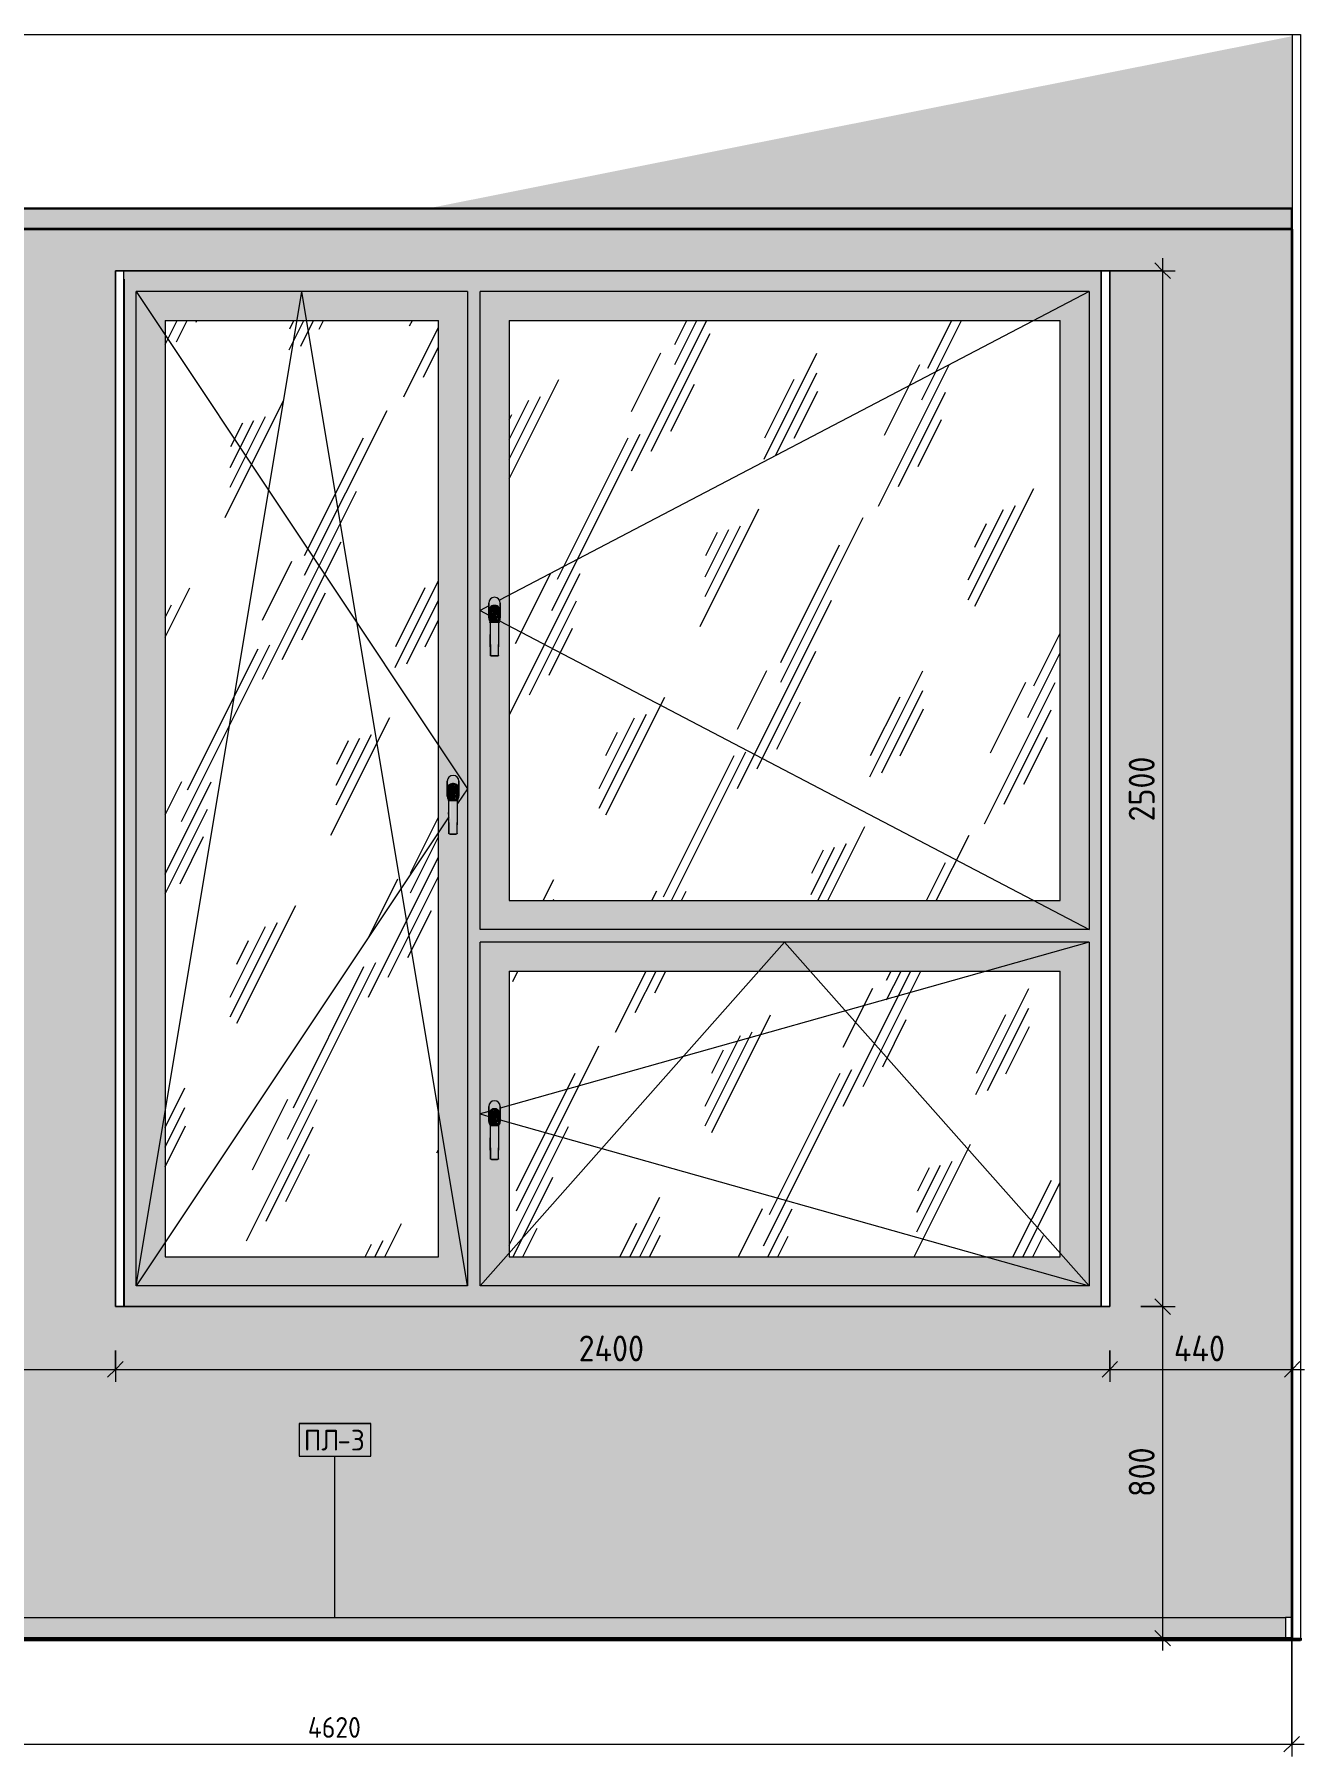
# Model space of a CAD drawing. Header units: millimetres. Extents: x 17333 to 113510, y -1987 to 15924.
# Drawn here: x 77414 to 80479, y 8114 to 12270 of the extents above; entities that cross this region are included whole.
import ezdxf

# ---------------------------------------------------------------- set-up
doc = ezdxf.new("R2010")
doc.units = ezdxf.units.MM
for name, color, linetype, lineweight in [('A-ANNO-DIMS', 7, 'Continuous', 9), ('A-ANNO-DIMS-25', 7, 'Continuous', 9), ('A-FLOR', 7, 'Continuous', 9), ('A-GENM', 7, 'Continuous', 9), ('A-GENM-IDEN', 7, 'Continuous', 9), ('A-GLAZ', 7, 'Continuous', 9), ('A-WALL', 7, 'Continuous', 9), ('A-WALL-PATT', 7, 'Continuous', 9), ('I-WALL', 7, 'Continuous', 9)]:
    doc.layers.add(name, color=color, linetype=linetype, lineweight=lineweight)
for name, color, linetype, lineweight, true_color in [('A-CLNG-1', 7, 'Continuous', 9, 0x787878), ('A-CLNG-FNSH-1', 7, 'Continuous', 30, 0x3c3c3c), ('A-FLOR-1', 7, 'Continuous', 9, 0x787878), ('A-FLOR-FNSH-1', 7, 'Continuous', 30, 0x3c3c3c), ('A-WALL-5', 7, 'Continuous', 40, 0x3c3c3c), ('A-WALL-FNSH-3', 7, 'Continuous', 30, 0x3c3c3c), ('I-WALL-1', 7, 'Continuous', 9, 0x787878)]:
    doc.layers.add(name, color=color, linetype=linetype, lineweight=lineweight, true_color=true_color)
doc.styles.add('GOST Common_2', font='GOST_Common.ttf', dxfattribs={"height": 50})
doc.styles.add('ISOCPEUR_2', font='isocpeur.ttf', dxfattribs={"width": 0.9, "height": 62.5})
doc.styles.add('ISOCPEUR_3', font='isocpeur.ttf', dxfattribs={"width": 0.9, "height": 50})
doc.dimstyles.new('ISO-2_0_0_9К_Средний_округл2_1', dxfattribs={"dimscale": 304.8, "dimtxt": 49.799059, "dimasz": 0.123031, "dimexe": 0.098425, "dimexo": 0, "dimgap": 0, "dimtad": 1, "dimdec": 0, "dimrnd": 10, "dimzin": 0, "dimdsep": 46, "dimtxsty": 'ISOCPEUR_3', "dimblk1": 'OBLIQUE', "dimblk2": 'OBLIQUE', "dimsah": 1, "dimcen": 0.09, "dimdle": 0.098425, "dimazin": 0, "dimtfac": 1, "dimtdec": 4, "dimtix": 1, "dimtmove": 0, "dimatfit": 3, "dimfxl": 1, "dimtvp": 1, "dimtolj": 1, "dimtzin": 0, "dimarcsym": 2})
doc.dimstyles.new('ISO-2_5_0_9К_БОЛЬШОЙ_1', dxfattribs={"dimscale": 304.8, "dimtxt": 62.248823, "dimasz": 0.123031, "dimexe": 0.098425, "dimexo": 0.246063, "dimgap": 0, "dimtad": 1, "dimdec": 0, "dimrnd": 10, "dimzin": 0, "dimdsep": 46, "dimtxsty": 'ISOCPEUR_2', "dimblk1": 'OBLIQUE', "dimblk2": 'OBLIQUE', "dimsah": 1, "dimcen": 0.09, "dimdle": 0.098425, "dimazin": 0, "dimtfac": 1, "dimtdec": 4, "dimtix": 1, "dimtmove": 0, "dimatfit": 3, "dimfxl": 1, "dimtvp": 1, "dimtolj": 1, "dimtzin": 0, "dimarcsym": 2})
pattern_1 = [(63.435, (31443.8, 31.75), (-255.583, 766.747), [317.5, -190.5, 317.5, -190.5, -403.903]), (63.435, (31443.8, 31.75), (-255.583, 766.747), [-1016, 127, -276.903]), (63.435, (31427.9, 47.6), (-255.583, 766.747), [254, -317.5, 190.5, -190.5, -467.403]), (63.435, (31427.9, 47.6), (-255.583, 766.747), [-952.5, 222.25, -245.153]), (63.435, (31427.9, 95.25), (-255.583, 766.747), [190.5, -381, 127, -190.5, -530.903]), (63.435, (31427.9, 95.25), (-255.583, 766.747), [-889, 285.75, -245.153]), (63.435, (31475.53, 47.6), (-255.583, 766.747), [190.5, -381, 158.75, -6404.65]), (63.435, (31523.16, 95.25), (-255.583, 766.747), [95.25, -476.25, 63.5, -6499.9]), (63.435, (31443.8, 174.6), (-255.583, 766.747), [63.5, -476.25, 63.5, -254, -562.653]), (63.435, (31443.8, 174.6), (-255.583, 766.747), [-857.25, 158.75, -403.903]), (63.435, (31729.53, 127), (-255.583, 766.747), [317.5, -476.25, 381, -251.503]), (63.435, (31729.53, 79.4), (-255.583, 766.747), [444.5, -317.5, 476.25, -188.003]), (63.435, (31761.3, 95.25), (-255.583, 766.747), [508, -254, 381, -276.903]), (63.435, (31808.9, 142.9), (-255.583, 766.747), [317.5, -444.5, 254, -403.903]), (63.435, (31761.3, 238.1), (-255.583, 766.747), [158.75, -635, 190.5, -435.653]), (63.435, (31856.53, 190.5), (-255.583, 766.747), [127, -635, 127, -530.903])]

# ---------------------------------------------------------------- blocks, each defined once
blk = doc.blocks.new('120_Окно_СКБ_2Ст - 120_Окно_СКБ_2Ст 2400х2500 _мал створка слева_-22817474-Развертка 3_18-2')
at = {"layer": 'A-GLAZ'}
h = blk.add_hatch(color=256, dxfattribs=at)
h.paths.add_polyline_path([(36190, 9200), (37789, 9200), (37789, 11700), (35430, 11700), (35430, 11680), (35431, 11680), (35431, 9200), (36012.7, 9200)])
h.paths.add_polyline_path([(35530, 9250), (35460, 9250), (35460, 11650), (36260, 11650), (36260, 9250), (35546.1, 9250)])
h.paths.add_polyline_path([(36290, 9250), (36290, 10080), (37760, 10080), (37760, 9250), (36360, 9250)])
h.paths.add_polyline_path([(36308.4, 10110), (36290, 10110), (36290, 11650), (37760, 11650), (37760, 10110), (36310, 10110)])
h = blk.add_hatch(color=256, dxfattribs=at)
h.paths.add_polyline_path([(36002.9, 9250), (36260, 9250), (36260, 11650), (35460, 11650), (35460, 9250), (35546.1, 9250)])
h.paths.add_polyline_path([(35736.5, 9320), (35530, 9320), (35530, 11580), (36190, 11580), (36190, 9320), (36012.7, 9320)])
h.paths.add_polyline_path([(36225, 10340.5), (36216.1, 10340.7), (36215.1, 10341.3), (36215, 10341.6), (36213.8, 10423.8), (36212.9, 10425), (36211.5, 10428.4), (36211, 10432), (36211, 10468), (36211.5, 10471.6), (36212.9, 10475), (36215.1, 10477.9), (36218, 10480.1), (36221.4, 10481.5), (36225, 10482), (36228.6, 10481.5), (36232, 10480.1), (36234.9, 10477.9), (36237.1, 10475), (36238.5, 10471.6), (36239, 10468), (36239, 10432), (36238.5, 10428.4), (36237.1, 10425), (36236.1, 10423.2), (36235.7, 10400.4), (36234.9, 10341.3), (36234, 10340.8), (36232, 10340.5), (36227.2, 10340.5)])
h = blk.add_hatch(color=256, dxfattribs=at)
h.paths.add_polyline_path([(36310, 10110), (37760, 10110), (37760, 11650), (36290, 11650), (36290, 10110), (36308.4, 10110)])
h.paths.add_polyline_path([(36360, 10180), (36360, 11580), (37690, 11580), (37690, 10180), (36577.1, 10180)])
h.paths.add_polyline_path([(36325, 10770.5), (36316.1, 10770.7), (36315.1, 10771.3), (36315, 10771.6), (36313.8, 10853.8), (36312.6, 10855.7), (36311.5, 10858.4), (36311, 10862), (36311, 10898), (36311.5, 10901.6), (36312.9, 10905), (36315.1, 10907.9), (36318, 10910.1), (36321.4, 10911.5), (36325, 10912), (36328.6, 10911.5), (36332, 10910.1), (36335.1, 10907.7), (36337.1, 10905), (36338.5, 10901.6), (36339, 10898), (36339, 10862), (36338.5, 10858.4), (36337.1, 10855), (36336.1, 10853.6), (36335.7, 10830.4), (36334.9, 10771.3), (36334, 10770.8), (36332, 10770.5), (36328.6, 10770.5)])
h = blk.add_hatch(dxfattribs=at)
h.set_pattern_fill('FP_15', color=256, style=0, pattern_type=2)
h.set_pattern_definition(pattern_1)
h.paths.add_polyline_path([(35677, 9320), (36190, 9320), (36190, 11580), (35530, 11580), (35530, 9320)])
h = blk.add_hatch(dxfattribs=at)
h.set_pattern_fill('FP_15', color=256, style=0, pattern_type=2)
h.set_pattern_definition(pattern_1)
h.paths.add_polyline_path([(36577.1, 10180), (37690, 10180), (37690, 11580), (36360, 11580), (36360, 10180)])
h = blk.add_hatch(color=256, dxfattribs=at)
h.paths.add_polyline_path([(36336.1, 10853.6), (36337.1, 10855), (36338.5, 10858.4), (36339, 10862), (36339, 10898), (36338.5, 10901.6), (36337.1, 10905), (36334.9, 10907.9), (36332, 10910.1), (36328.2, 10911.6), (36325, 10912), (36321.4, 10911.5), (36318, 10910.1), (36314.9, 10907.7), (36312.6, 10904.3), (36311.5, 10901.6), (36311, 10898), (36311, 10862), (36311.5, 10858.4), (36312.9, 10855), (36313.9, 10853.6), (36313.1, 10877.5), (36312.9, 10883), (36313, 10883.8), (36312.9, 10884), (36314.7, 10887.6), (36316.5, 10889.6), (36319.2, 10891.4), (36322, 10892.2), (36326, 10892.5), (36329.7, 10891.8), (36332.6, 10890.3), (36332.7, 10889.9), (36332.8, 10889.7), (36333.4, 10889.2), (36333.7, 10889.4), (36334.8, 10888.3), (36336.4, 10885.7), (36336.5, 10885.4), (36336.6, 10884.3), (36337.1, 10883.3), (36337, 10879.7), (36336.7, 10875.2), (36336.1, 10854.2)])
h.paths.add_polyline_path([(36313.6, 10884.7), (36314, 10885.7), (36313.7, 10884.9)])
for points in [[(36314, 10851.2), (36314.5, 10851.6), (36317, 10851.9), (36318, 10851.9), (36320, 10874.3), (36321, 10882.1), (36322.5, 10889.1), (36323.5, 10892.4), (36320.3, 10891.8), (36317.4, 10890.3), (36315.2, 10888.2), (36313.6, 10885.7), (36312.9, 10884), (36313.1, 10883.5), (36312.7, 10882), (36312.9, 10879.7), (36313.5, 10869.3), (36314, 10851.2)], [(36325.5, 10851.9), (36332, 10851.9), (36329.8, 10875.9), (36329, 10882.1), (36327.5, 10889.1), (36326, 10892.5), (36324, 10892.5), (36322.7, 10889.7), (36322.5, 10889), (36321, 10882.1), (36319.4, 10868.9), (36318, 10851.9), (36325.3, 10851.9)], [(36318, 10770.5), (36317.9, 10851.9), (36314.5, 10851.6), (36314, 10851.1), (36315.1, 10771.3), (36316.1, 10770.7), (36317.2, 10770.5)], [(36324.6, 10770.5), (36332, 10770.5), (36332, 10851.9), (36318, 10851.9), (36318, 10770.5), (36324.1, 10770.5)], [(36332, 10770.5), (36334.1, 10770.8), (36334.9, 10771.4), (36335, 10771.6), (36335.9, 10851.4), (36334.3, 10851.8), (36332, 10851.9), (36332, 10770.5)], [(36336, 10850.4), (36336, 10850.8), (36336, 10850.5)], [(36214, 10421.2), (36214.5, 10421.6), (36217, 10421.9), (36218, 10421.9), (36220, 10444.3), (36221.3, 10453.5), (36222.5, 10459.1), (36223.6, 10462.4), (36220.3, 10461.8), (36217.4, 10460.3), (36215.2, 10458.2), (36213.6, 10455.7), (36212.9, 10454), (36213.1, 10453.5), (36212.7, 10452), (36212.9, 10449.7), (36213.5, 10439.3), (36214, 10421.2)], [(36222.2, 10421.9), (36232, 10421.9), (36229.8, 10445.9), (36228.7, 10453.5), (36227.4, 10459.4), (36226, 10462.5), (36224, 10462.5), (36222.7, 10459.7), (36222.5, 10459), (36221, 10452.1), (36219.4, 10438.9), (36218, 10421.9), (36221.9, 10421.9)], [(36218, 10340.5), (36217.9, 10421.9), (36214.5, 10421.6), (36214, 10421.1), (36215.1, 10341.3), (36216.1, 10340.7), (36217.2, 10340.5)], [(36218, 10340.5), (36232, 10340.5), (36232, 10421.9), (36218, 10421.9), (36218, 10347.5)], [(36232, 10340.5), (36234.1, 10340.8), (36234.9, 10341.4), (36235, 10341.6), (36235.9, 10421.4), (36234.3, 10421.8), (36232, 10421.9), (36232, 10340.5)], [(36236, 10420.4), (36236, 10420.8), (36236, 10420.5)], [(36314, 9636.2), (36314.5, 9636.6), (36317, 9636.9), (36318, 9636.9), (36320, 9659.3), (36321, 9667.1), (36322.5, 9674.1), (36324, 9677.5), (36320.3, 9676.8), (36317.4, 9675.3), (36315.2, 9673.2), (36313.6, 9670.7), (36312.9, 9669), (36313.1, 9668.5), (36312.7, 9667), (36312.9, 9664.7), (36313.5, 9653.4), (36314, 9636.2)], [(36326.3, 9636.9), (36332, 9636.9), (36329.8, 9660.9), (36329, 9667.1), (36327.5, 9674.1), (36326, 9677.5), (36323.9, 9677.4), (36322.9, 9675.2), (36322, 9672.1), (36321, 9667.1), (36319.4, 9653.9), (36318, 9636.9), (36325.6, 9636.9)], [(36318, 9555.5), (36317.9, 9636.9), (36314.5, 9636.6), (36314, 9636.1), (36315.1, 9556.3), (36316.1, 9555.7), (36317.2, 9555.5)], [(36324.6, 9555.5), (36332, 9555.5), (36332, 9636.9), (36318, 9636.9), (36318.1, 9555.5), (36324.1, 9555.5)], [(36332, 9555.5), (36334.1, 9555.8), (36334.9, 9556.4), (36335, 9556.6), (36335.9, 9636.4), (36334.3, 9636.8), (36332, 9636.9), (36332, 9555.5)], [(36336, 9635.4), (36336, 9635.9), (36336, 9635.5)]]:
    blk.add_hatch(color=256, dxfattribs=at).paths.add_polyline_path(points)
h = blk.add_hatch(color=256, dxfattribs=at)
h.paths.add_polyline_path([(36336, 10851.2), (36337, 10879.7), (36337.1, 10883.7), (36336.9, 10884), (36336.6, 10884.4), (36336.2, 10886.1), (36335.6, 10887.2), (36333.5, 10889.6), (36333.4, 10889.2), (36332.8, 10890), (36332.7, 10890.2), (36330.8, 10891.4), (36328, 10892.2), (36326.1, 10892.2), (36327.1, 10890.1), (36328, 10887.1), (36329, 10882.1), (36330.5, 10869.8), (36332.3, 10851.9), (36335.5, 10851.6), (36336, 10851.2)])
h.paths.add_polyline_path([(36337.1, 10880.3), (36336.9, 10880.8), (36337, 10880.4)])
h = blk.add_hatch(color=256, dxfattribs=at)
h.paths.add_polyline_path([(36236.1, 10423.6), (36237.1, 10425), (36238.5, 10428.4), (36239, 10432), (36239, 10468), (36238.5, 10471.6), (36237.1, 10475), (36234.9, 10477.9), (36232, 10480.1), (36228.6, 10481.5), (36224.4, 10481.9), (36221.4, 10481.5), (36218, 10480.1), (36215.1, 10477.9), (36212.9, 10475), (36211.5, 10471.6), (36211, 10468), (36211.3, 10430), (36211.5, 10428.4), (36212.9, 10425), (36213.9, 10423.6), (36213.1, 10447.5), (36212.9, 10453), (36213, 10453.8), (36212.9, 10454), (36214.7, 10457.6), (36216.5, 10459.6), (36219.2, 10461.4), (36222, 10462.2), (36226, 10462.5), (36229.7, 10461.8), (36232.1, 10460.7), (36232.9, 10460), (36232.7, 10459.8), (36233.4, 10459.2), (36233.5, 10459.6), (36234.8, 10458.3), (36236.4, 10455.7), (36236.5, 10455.4), (36236.6, 10454.3), (36237.1, 10453.3), (36237.1, 10450.3), (36236.7, 10445.2), (36236.1, 10424.2)])
h.paths.add_polyline_path([(36213.6, 10454.7), (36214, 10455.7), (36213.7, 10454.9)])
h = blk.add_hatch(color=256, dxfattribs=at)
h.paths.add_polyline_path([(36236, 10421.2), (36236.9, 10448.8), (36237.1, 10453.7), (36236.9, 10454), (36236.6, 10454.4), (36236.2, 10456.1), (36235.6, 10457.2), (36233.5, 10459.6), (36233.4, 10459.2), (36232.7, 10459.9), (36232.9, 10460), (36230.8, 10461.4), (36228, 10462.2), (36226.1, 10462.2), (36227.1, 10460.2), (36227.9, 10457.7), (36229, 10452.1), (36230.5, 10439.8), (36232.3, 10421.9), (36235.5, 10421.6), (36236, 10421.2)])
h.paths.add_polyline_path([(36237.1, 10450.3), (36236.9, 10450.8), (36237, 10450.8)])
h = blk.add_hatch(color=256, dxfattribs=at)
h.paths.add_polyline_path([(36290, 9250), (37760, 9250), (37760, 10080), (36290, 10080), (36290, 9268.4)])
h.paths.add_polyline_path([(37141.5, 9320), (36360, 9320), (36360, 10010), (37690, 10010), (37690, 9320)])
h.paths.add_polyline_path([(36328.6, 9555.5), (36316.1, 9555.7), (36315.1, 9556.3), (36315, 9556.6), (36313.8, 9638.8), (36312.6, 9640.7), (36311.5, 9643.4), (36311, 9647), (36311, 9683), (36311.5, 9686.6), (36312.9, 9690), (36315.1, 9692.9), (36318, 9695.1), (36321.4, 9696.5), (36325, 9697), (36328.7, 9696.5), (36332, 9695.1), (36334.9, 9692.9), (36337.1, 9690), (36338.5, 9686.6), (36339, 9683), (36339, 9647), (36338.5, 9643.4), (36337.1, 9640), (36336.1, 9638.6), (36335.7, 9615.4), (36334.9, 9556.3), (36334, 9555.8), (36332, 9555.5), (36330.2, 9555.5)])
h = blk.add_hatch(dxfattribs=at)
h.set_pattern_fill('FP_15', color=256, style=0, pattern_type=2)
h.set_pattern_definition(pattern_1)
h.paths.add_polyline_path([(37690, 9320), (37690, 10010), (36360, 10010), (36360, 9320), (37141.5, 9320)])
h = blk.add_hatch(color=256, dxfattribs=at)
h.paths.add_polyline_path([(36336.1, 9638.6), (36337.1, 9640), (36338.5, 9643.4), (36339, 9647), (36339, 9683), (36338.5, 9686.6), (36337.1, 9690), (36334.9, 9692.9), (36331, 9695.5), (36328.6, 9696.5), (36325, 9697), (36321.3, 9696.5), (36318, 9695.1), (36315.1, 9692.9), (36312.6, 9689.3), (36311.5, 9686.6), (36311, 9683), (36311, 9647), (36311.5, 9643.4), (36312.9, 9640), (36313.9, 9638.6), (36313.1, 9662.5), (36312.9, 9668), (36313, 9668.8), (36312.9, 9669), (36314.7, 9672.6), (36316.5, 9674.6), (36319.2, 9676.4), (36322, 9677.2), (36326, 9677.5), (36329.7, 9676.8), (36332.1, 9675.7), (36332.7, 9674.9), (36332.8, 9674.7), (36333.4, 9674.2), (36333.7, 9674.4), (36334.8, 9673.3), (36336.4, 9670.7), (36336.5, 9670.4), (36336.6, 9669.3), (36337.1, 9668.3), (36337.1, 9665.3), (36336.7, 9660.2), (36336.1, 9639.2)])
h.paths.add_polyline_path([(36313.6, 9669.7), (36314, 9670.7), (36313.7, 9669.9)])
h = blk.add_hatch(color=256, dxfattribs=at)
h.paths.add_polyline_path([(36336, 9636.2), (36336.9, 9663.8), (36337.1, 9668.7), (36336.9, 9669), (36336.6, 9669.4), (36336.2, 9671.1), (36335.6, 9672.2), (36333.5, 9674.6), (36333.4, 9674.2), (36332.8, 9675), (36332.7, 9675.2), (36330.8, 9676.4), (36328, 9677.2), (36326.1, 9677.2), (36327.1, 9675.2), (36328, 9672.1), (36329, 9667.1), (36330.5, 9654.8), (36332.3, 9636.9), (36335.5, 9636.6), (36336, 9636.2)])
h.paths.add_polyline_path([(36337.1, 9665.3), (36336.9, 9667), (36337, 9665.8)])
for p, q in [((35410, 11700), (35410, 9200)), ((37810, 11700), (35410, 11700)), ((37810, 9200), (37810, 11700)), ((35460, 9250), (35460, 11650)), ((36260, 11650), (35460, 11650)), ((35460, 9250), (35860, 11650)), ((35460, 11650), (36260, 10450)), ((36260, 9250), (35860, 11650)), ((36260, 11650), (36260, 9250)), ((36290, 10110), (36290, 11650)), ((37760, 11650), (36290, 11650)), ((37760, 11650), (36337.2, 10904.7)), ((37760, 11650), (37760, 10110)), ((35530, 11580), (35530, 9320)), ((35530, 11580), (36190, 11580)), ((36190, 9320), (36190, 11580)), ((36360, 11580), (36360, 10180)), ((36360, 11580), (37690, 11580)), ((37690, 10180), (37690, 11580)), ((36311, 10891), (36290, 10880)), ((36311, 10862), (36311, 10898)), ((36311, 10898), (36311, 10862)), ((36326.1, 10892.5), (36323.9, 10892.5)), ((36324, 10892.5), (36326, 10892.5)), ((36324, 10891.5), (36326, 10891.5)), ((36339, 10898), (36339, 10862)), ((36339, 10862), (36339, 10898)), ((36290, 10880), (36311, 10869)), ((36312.5, 10879), (36312.5, 10881)), ((36313.5, 10881), (36315, 10771.6)), ((36314, 10851.2), (36314, 10850.5)), ((36314, 10850.5), (36314, 10851.2)), ((36316, 10851.8), (36317, 10851.9)), ((36317, 10851.9), (36318, 10851.9)), ((36332, 10851.9), (36318, 10851.9)), ((36318, 10851.9), (36332, 10851.9)), ((36332, 10851.9), (36333, 10851.9)), ((36333, 10851.9), (36334, 10851.8)), ((36335, 10771.6), (36336.5, 10880.8)), ((36336, 10850.5), (36336, 10851.2)), ((36336, 10851.2), (36336, 10850.5)), ((36336, 10850.5), (36336, 10850.5)), ((36337.2, 10855.3), (37760, 10110)), ((36337.5, 10881), (36337.5, 10879)), ((36318, 10770.5), (36332, 10770.5)), ((36332, 10770.5), (36318, 10770.5)), ((36211, 10432), (36211, 10468)), ((36211, 10468), (36211, 10432)), ((36212.5, 10449), (36212.5, 10451)), ((36213.5, 10451), (36215, 10341.6)), ((36226.1, 10462.5), (36223.9, 10462.5)), ((36224, 10462.5), (36226, 10462.5)), ((36224, 10461.5), (36226, 10461.5)), ((36235, 10341.6), (36236.5, 10450.8)), ((36260, 10450), (36235.9, 10413.9)), ((36237.5, 10451), (36237.5, 10449)), ((36239, 10468), (36239, 10432)), ((36239, 10432), (36239, 10468)), ((36214, 10421.2), (36214, 10420.5)), ((36214, 10420.5), (36214, 10421.2)), ((36216, 10421.8), (36217, 10421.9)), ((36217, 10421.9), (36218, 10421.9)), ((36232, 10421.9), (36218, 10421.9)), ((36218, 10421.9), (36232, 10421.9)), ((36232, 10421.9), (36233, 10421.9)), ((36233, 10421.9), (36234, 10421.8)), ((36236, 10420.5), (36236, 10421.2)), ((36236, 10421.2), (36236, 10420.5)), ((36236, 10420.5), (36236, 10420.5)), ((36214.5, 10381.8), (35460, 9250)), ((36218, 10340.5), (36232, 10340.5)), ((36232, 10340.5), (36218, 10340.5)), ((36360, 10180), (37690, 10180)), ((37760, 10110), (36290, 10110)), ((36290, 9250), (36290, 10080)), ((37760, 10080), (36290, 10080)), ((36290, 9250), (37025, 10080)), ((37760, 10080), (36339, 9678.8)), ((37760, 9250), (37025, 10080)), ((37760, 10080), (37760, 9250)), ((36360, 10010), (36360, 9320)), ((36360, 10010), (37690, 10010)), ((37690, 9320), (37690, 10010)), ((36311, 9670.9), (36290, 9665)), ((36290, 9665), (36311, 9659.1)), ((36311, 9647), (36311, 9683)), ((36311, 9683), (36311, 9647)), ((36312.5, 9664), (36312.5, 9666)), ((36313.5, 9666), (36315, 9556.6)), ((36326.1, 9677.5), (36323.9, 9677.5)), ((36324, 9677.5), (36326, 9677.5)), ((36324, 9676.5), (36326, 9676.5)), ((36335, 9556.6), (36336.5, 9665.8)), ((36337.5, 9666), (36337.5, 9664)), ((36339, 9683), (36339, 9647)), ((36339, 9647), (36339, 9683)), ((36339, 9651.2), (37760, 9250)), ((36314, 9635.9), (36314, 9635.5)), ((36314, 9635.5), (36314, 9635.9)), ((36316, 9636.8), (36317, 9636.9)), ((36317, 9636.9), (36318, 9636.9)), ((36332, 9636.9), (36318, 9636.9)), ((36318, 9636.9), (36332, 9636.9)), ((36332, 9636.9), (36333, 9636.9)), ((36333, 9636.9), (36334, 9636.8)), ((36336, 9635.5), (36336, 9635.9)), ((36336, 9635.9), (36336, 9635.5)), ((36336, 9635.5), (36336, 9635.5)), ((36318, 9555.5), (36332, 9555.5)), ((36332, 9555.5), (36318, 9555.5)), ((35530, 9320), (36190, 9320)), ((36360, 9320), (37690, 9320)), ((36260, 9250), (35460, 9250)), ((37760, 9250), (36290, 9250)), ((35410, 9200), (37810, 9200))]:
    blk.add_line(p, q, dxfattribs=at)
at = {"layer": 'A-GLAZ', "flags": 128}
for points in [[(36312.5, 10881), (36312.9, 10884), (36314, 10886.7), (36315.9, 10889.1), (36318.3, 10891), (36321, 10892.1), (36324, 10892.5)], [(36326, 10892.5), (36329, 10892.1), (36331.7, 10891), (36334.1, 10889.1), (36336, 10886.7), (36337.1, 10884), (36337.5, 10881)], [(36313.2, 10875.2), (36312.9, 10876), (36312.5, 10879)], [(36313.8, 10857.7), (36313.8, 10859.1), (36313.6, 10864.7), (36313.3, 10871.7), (36312.9, 10876.2)], [(36318, 10851.9), (36317, 10851.9), (36316, 10851.8), (36315.2, 10851.7), (36314.5, 10851.6), (36314.1, 10851.4), (36314, 10851.2)], [(36314, 10851.2), (36314.1, 10851.4), (36314.5, 10851.6)], [(36314.5, 10851.6), (36315.2, 10851.7), (36316, 10851.8)], [(36336, 10851.2), (36335.9, 10851.4), (36335.5, 10851.6), (36334.8, 10851.7), (36334, 10851.8), (36333, 10851.9), (36332, 10851.9)], [(36334, 10851.8), (36334.8, 10851.7), (36335.5, 10851.6)], [(36335.5, 10851.6), (36335.9, 10851.4), (36336, 10851.2)], [(36336.2, 10857.7), (36336.2, 10859.1), (36336.4, 10864.7), (36336.7, 10871.7), (36337.1, 10876.2)], [(36337.5, 10879), (36337.1, 10876), (36336.8, 10875.2)], [(36315, 10771.6), (36314.5, 10812.7), (36314.3, 10822.5)], [(36335, 10771.6), (36335.5, 10812.7), (36335.7, 10822.5)], [(36318, 10770.5), (36317.2, 10770.5), (36316.5, 10770.6), (36315.9, 10770.8), (36315.4, 10771), (36315.1, 10771.3), (36315, 10771.6)], [(36335, 10771.6), (36334.9, 10771.3), (36334.6, 10771), (36334.1, 10770.8), (36333.5, 10770.6), (36332.8, 10770.5), (36332, 10770.5)], [(36212.5, 10451), (36212.9, 10454), (36214, 10456.7), (36215.9, 10459.1), (36218.3, 10461), (36221, 10462.1), (36224, 10462.5)], [(36213.2, 10445.2), (36212.9, 10446), (36212.5, 10449)], [(36213.8, 10427.7), (36213.8, 10429.1), (36213.6, 10434.7), (36213.3, 10441.7), (36212.9, 10446.2)], [(36226, 10462.5), (36229, 10462.1), (36231.7, 10461), (36234.1, 10459.1), (36236, 10456.7), (36237.1, 10454), (36237.5, 10451)], [(36236.2, 10427.7), (36236.2, 10429.1), (36236.4, 10434.7), (36236.7, 10441.7), (36237.1, 10446.2)], [(36237.5, 10449), (36237.1, 10446), (36236.8, 10445.2)], [(36218, 10421.9), (36217, 10421.9), (36216, 10421.8), (36215.2, 10421.7), (36214.5, 10421.6), (36214.1, 10421.4), (36214, 10421.2)], [(36214, 10421.2), (36214.1, 10421.4), (36214.5, 10421.6)], [(36215, 10341.6), (36214.5, 10382.7), (36214.3, 10392.5)], [(36214.5, 10421.6), (36215.2, 10421.7), (36216, 10421.8)], [(36236, 10421.2), (36235.9, 10421.4), (36235.5, 10421.6), (36234.8, 10421.7), (36234, 10421.8), (36233, 10421.9), (36232, 10421.9)], [(36234, 10421.8), (36234.8, 10421.7), (36235.5, 10421.6)], [(36235, 10341.6), (36235.5, 10382.7), (36235.7, 10392.5)], [(36235.5, 10421.6), (36235.9, 10421.4), (36236, 10421.2)], [(36218, 10340.5), (36217.2, 10340.5), (36216.5, 10340.6), (36215.9, 10340.8), (36215.4, 10341), (36215.1, 10341.3), (36215, 10341.6)], [(36235, 10341.6), (36234.9, 10341.3), (36234.6, 10341), (36234.1, 10340.8), (36233.5, 10340.6), (36232.8, 10340.5), (36232, 10340.5)], [(36312.5, 9666), (36312.9, 9669), (36314, 9671.7), (36315.9, 9674.1), (36318.3, 9676), (36321, 9677.1), (36324, 9677.5)], [(36313.2, 9660.2), (36312.9, 9661), (36312.5, 9664)], [(36313.8, 9642.7), (36313.8, 9644.1), (36313.6, 9649.7), (36313.3, 9656.7), (36312.9, 9661.2)], [(36326, 9677.5), (36329, 9677.1), (36331.7, 9676), (36334.1, 9674.1), (36336, 9671.7), (36337.1, 9669), (36337.5, 9666)], [(36336.2, 9642.7), (36336.2, 9644.1), (36336.4, 9649.7), (36336.7, 9656.7), (36337.1, 9661.2)], [(36337.5, 9664), (36337.1, 9661), (36336.8, 9660.2)], [(36318, 9636.9), (36317, 9636.9), (36316, 9636.8), (36315.2, 9636.7), (36314.5, 9636.6), (36314.1, 9636.4), (36314, 9636.2)], [(36314, 9636.2), (36314.1, 9636.4), (36314.5, 9636.6)], [(36315, 9556.6), (36314.5, 9597.7), (36314.3, 9607.5)], [(36314.5, 9636.6), (36315.2, 9636.7), (36316, 9636.8)], [(36336, 9636.2), (36335.9, 9636.4), (36335.5, 9636.6), (36334.8, 9636.7), (36334, 9636.8), (36333, 9636.9), (36332, 9636.9)], [(36334, 9636.8), (36334.8, 9636.7), (36335.5, 9636.6)], [(36335, 9556.6), (36335.5, 9597.7), (36335.7, 9607.5)], [(36335.5, 9636.6), (36335.9, 9636.4), (36336, 9636.2)], [(36318, 9555.5), (36317.2, 9555.5), (36316.5, 9555.6), (36315.9, 9555.8), (36315.4, 9556), (36315.1, 9556.3), (36315, 9556.6)], [(36335, 9556.6), (36334.9, 9556.3), (36334.6, 9556), (36334.1, 9555.8), (36333.5, 9555.6), (36332.8, 9555.5), (36332, 9555.5)]]:
    blk.add_lwpolyline(points, dxfattribs=at)
at = {"layer": 'A-GLAZ'}
for centre, radius, start, end in [((36325, 10898), 14, 0, 180), ((36325, 10898), 14, 0, 180), ((36324, 10881), 11.5, 90.2744, 204.8678), ((36324, 10881), 10.5, 90.2744, 179.9977), ((36326, 10881), 10.5, 358.6891, 89.7256), ((36326, 10881), 11.5, 335.1386, 89.7256), ((36325, 10862), 14, 180, 217.3947), ((36325, 10862), 14, 180, 217.174), ((36325, 10862), 14, 322.6081, 0), ((36325, 10862), 14, 322.826, 0), ((36225, 10468), 14, 0, 180), ((36225, 10468), 14, 0, 180), ((36225, 10432), 14, 180, 217.3947), ((36225, 10432), 14, 180, 217.174), ((36224, 10451), 11.5, 90.2744, 204.8678), ((36224, 10451), 10.5, 90.2744, 179.9977), ((36226, 10451), 10.5, 358.6891, 89.7256), ((36226, 10451), 11.5, 335.1386, 89.7256), ((36225, 10432), 14, 322.6081, 0), ((36225, 10432), 14, 322.826, 0), ((36325, 9683), 14, 0, 180), ((36325, 9683), 14, 0, 180), ((36325, 9647), 14, 180, 217.3947), ((36325, 9647), 14, 180, 217.174), ((36324, 9666), 11.5, 90.2744, 204.8678), ((36324, 9666), 10.5, 90.2744, 179.9977), ((36326, 9666), 10.5, 358.6891, 89.7256), ((36326, 9666), 11.5, 335.1386, 89.7256), ((36325, 9647), 14, 322.6081, 0), ((36325, 9647), 14, 322.826, 0)]:
    blk.add_arc(centre, radius, start, end, dxfattribs=at)
for centre, start_param, end_param in [((36318, 10771.6), 3.14673, 4.711079), ((36332, 10771.6), 4.713699, 6.281875), ((36218, 10341.6), 3.14673, 4.711079), ((36232, 10341.6), 4.713699, 6.281875), ((36318, 9556.6), 3.14673, 4.711079), ((36332, 9556.6), 4.713699, 6.281875)]:
    blk.add_ellipse(centre, major_axis=(3, 0), ratio=0.374607, start_param=start_param, end_param=end_param, dxfattribs=at)
blk = doc.blocks.new('Плинтус - Плинтус темный _ст_школа_-32863816-Развертка 3_18-2')
at = {"layer": 'A-GENM'}
blk.add_hatch(color=256, dxfattribs=at).paths.add_polyline_path([(37705.9, 8400), (38234, 8400), (38234, 8450), (33646, 8450), (33646, 8400), (37141.5, 8400)])
blk.add_line((33646, 8450), (38234, 8450), dxfattribs=at)
blk = doc.blocks.new('Плинтус - Плинтус темный _ст_школа_-32983089-Развертка 3_18-2')
at = {"layer": 'A-GENM'}
for p, q in [((38249, 8450), (38234, 8450)), ((38234, 8450), (38234, 8400)), ((38249, 8400), (38249, 8450)), ((38234, 8400), (38249, 8400))]:
    blk.add_line(p, q, dxfattribs=at)
blk = doc.blocks.new('DIMBLOCK19-Развертка 3_18-2')
at = {"layer": 'A-ANNO-DIMS-25'}
for p, q in [((75830, 8400), (75830, 8114.2)), ((75830, 8144.2), (75830, 8400)), ((80448, 8400), (80448, 8114.2)), ((80448, 8144.2), (80448, 8400)), ((75830, 8144.2), (80478, 8144.2))]:
    blk.add_line(p, q, dxfattribs=at)
at = {"layer": 'A-ANNO-DIMS-25', "lineweight": 20}
for p, q in [((75830, 8144.2), (75848.7, 8163)), ((80448, 8144.2), (80466.7, 8163)), ((75830, 8144.2), (75811.2, 8125.5)), ((80448, 8144.2), (80429.2, 8125.5))]:
    blk.add_line(p, q, dxfattribs=at)
at = {"layer": 'A-ANNO-DIMS-25', "color": 0, "insert": (78073.4, 8209.5), "char_height": 50, "width": 157.442, "attachment_point": 1, "line_spacing_factor": 1.149209, "style": 'ISOCPEUR_3'}
blk.add_mtext('4620', dxfattribs=at)
blk = doc.blocks.new('_Oblique')
at = {"color": 0, "linetype": 'ByBlock', "lineweight": -2}
blk.add_line((-0.5, -0.5), (0.5, 0.5), dxfattribs=at)
blk = doc.blocks.new('DIMBLOCK26-Развертка 3_18-2')
at = {"layer": 'A-ANNO-DIMS-25'}
for p, q in [((76859, 9099.4), (76859, 9018.7)), ((76859, 9048.7), (76859, 9099.4)), ((77609, 9094.1), (77609, 9018.7)), ((77609, 9048.7), (77609, 9094.1)), ((76859, 9048.7), (77609, 9048.7))]:
    blk.add_line(p, q, dxfattribs=at)
at = {"layer": 'A-ANNO-DIMS-25', "lineweight": 20}
for p, q in [((76859, 9048.7), (76877.7, 9067.5)), ((77609, 9048.7), (77627.7, 9067.5)), ((76859, 9048.7), (76840.2, 9030)), ((77609, 9048.7), (77590.2, 9030))]:
    blk.add_line(p, q, dxfattribs=at)
at = {"layer": 'A-ANNO-DIMS-25', "color": 0, "insert": (77174.7, 9130.4), "char_height": 62.5, "width": 142.215, "attachment_point": 1, "line_spacing_factor": 1.149209, "style": 'ISOCPEUR_2'}
blk.add_mtext('750', dxfattribs=at)
blk = doc.blocks.new('DIMBLOCK27-Развертка 3_18-2')
at = {"layer": 'A-ANNO-DIMS-25'}
for p, q in [((77609, 9094.1), (77609, 9018.7)), ((77609, 9048.7), (77609, 9094.1)), ((80009, 9094.1), (80009, 9018.7)), ((80009, 9048.7), (80009, 9094.1)), ((77609, 9048.7), (80009, 9048.7))]:
    blk.add_line(p, q, dxfattribs=at)
at = {"layer": 'A-ANNO-DIMS-25', "lineweight": 20}
for p, q in [((77609, 9048.7), (77627.7, 9067.5)), ((80009, 9048.7), (80027.7, 9067.5)), ((77609, 9048.7), (77590.2, 9030)), ((80009, 9048.7), (79990.2, 9030))]:
    blk.add_line(p, q, dxfattribs=at)
at = {"layer": 'A-ANNO-DIMS-25', "color": 0, "insert": (78727, 9130.4), "char_height": 62.5, "width": 196.802, "attachment_point": 1, "line_spacing_factor": 1.149209, "style": 'ISOCPEUR_2'}
blk.add_mtext('2400', dxfattribs=at)
blk = doc.blocks.new('DIMBLOCK28-Развертка 3_18-2')
at = {"layer": 'A-ANNO-DIMS-25'}
for p, q in [((80009, 9094.1), (80009, 9018.7)), ((80009, 9048.7), (80009, 9094.1)), ((80449, 9000.2), (80449, 9078.7)), ((80009, 9048.7), (80479, 9048.7)), ((80449, 9048.7), (80449, 9000.2))]:
    blk.add_line(p, q, dxfattribs=at)
at = {"layer": 'A-ANNO-DIMS-25', "lineweight": 20}
for p, q in [((80009, 9048.7), (80027.7, 9067.5)), ((80449, 9048.7), (80467.7, 9067.5)), ((80009, 9048.7), (79990.2, 9030)), ((80449, 9048.7), (80430.2, 9030))]:
    blk.add_line(p, q, dxfattribs=at)
at = {"layer": 'A-ANNO-DIMS-25', "color": 0, "insert": (80163.7, 9130.4), "char_height": 62.5, "width": 156.58, "attachment_point": 1, "line_spacing_factor": 1.149209, "style": 'ISOCPEUR_2'}
blk.add_mtext('440', dxfattribs=at)
blk = doc.blocks.new('Mark Reiling - Mark Reiling-26174330-Развертка 3_18-2')
at = {"layer": 'A-GENM-IDEN'}
for p, q in [((26298.2, 8733.9), (26298.2, 8655)), ((26298.2, 8733.9), (26471.7, 8733.9)), ((26471.7, 8733.9), (26298.2, 8733.9)), ((26298.2, 8733.9), (26298.2, 8655)), ((26471.7, 8655), (26471.7, 8733.9)), ((26471.7, 8655), (26471.7, 8733.9)), ((26298.2, 8655), (26471.7, 8655)), ((26298.2, 8655), (26471.7, 8655))]:
    blk.add_line(p, q, dxfattribs=at)
blk = doc.blocks.new('DIMBLOCK31-Развертка 3_18-2')
at = {"layer": 'A-ANNO-DIMS-25'}
for p, q in [((80136.3, 11730), (80136.3, 9200)), ((79763, 11700), (80166.3, 11700)), ((80136.3, 11700), (79763, 11700)), ((80084, 9200), (80166.3, 9200)), ((80136.3, 9200), (80084, 9200))]:
    blk.add_line(p, q, dxfattribs=at)
at = {"layer": 'A-ANNO-DIMS-25', "lineweight": 20}
for p, q in [((80136.3, 11700), (80117.6, 11718.8)), ((80136.3, 11700), (80155.1, 11681.2)), ((80136.3, 9200), (80117.6, 9218.7)), ((80136.3, 9200), (80155.1, 9181.2))]:
    blk.add_line(p, q, dxfattribs=at)
at = {"layer": 'A-ANNO-DIMS-25', "color": 0, "insert": (80054.7, 10371), "char_height": 62.5, "width": 189.619, "attachment_point": 1, "rotation": 90, "line_spacing_factor": 1.149209, "style": 'ISOCPEUR_2'}
blk.add_mtext('2500', dxfattribs=at)
blk = doc.blocks.new('DIMBLOCK32-Развертка 3_18-2')
at = {"layer": 'A-ANNO-DIMS-25'}
for p, q in [((80084, 9200), (80166.3, 9200)), ((80136.3, 9200), (80084, 9200)), ((80136.3, 9200), (80136.3, 8370)), ((80087.8, 8400), (80166.3, 8400)), ((80136.3, 8400), (80087.8, 8400))]:
    blk.add_line(p, q, dxfattribs=at)
at = {"layer": 'A-ANNO-DIMS-25', "lineweight": 20}
for p, q in [((80136.3, 9200), (80117.6, 9218.7)), ((80136.3, 9200), (80155.1, 9181.2)), ((80136.3, 8400), (80117.6, 8418.7)), ((80136.3, 8400), (80155.1, 8381.2))]:
    blk.add_line(p, q, dxfattribs=at)
at = {"layer": 'A-ANNO-DIMS-25', "color": 0, "insert": (80054.7, 8740.7), "char_height": 62.5, "width": 142.215, "attachment_point": 1, "rotation": 90, "line_spacing_factor": 1.149209, "style": 'ISOCPEUR_2'}
blk.add_mtext('800', dxfattribs=at)

msp = doc.modelspace()

# ---------------------------------------------------------------- hatches: boundary and pattern name
at = {"layer": 'A-CLNG-1'}
msp.add_hatch(color=256, dxfattribs=at).paths.add_polyline_path([(75829, 11800), (80448, 11800), (80448, 11850), (62430, 11850), (62430, 11800), (75809, 11800)])
at = {"layer": 'A-FLOR-1'}
h = msp.add_hatch(color=256, dxfattribs=at)
h.paths.add_polyline_path([(73980.2, 8394.5), (80469.3, 8394.5), (80469.3, 8395), (68146.5, 8395), (68146.5, 8394.5), (73960.2, 8394.5)])
h.paths.add_polyline_path([(62429, 8394.5), (67146.5, 8394.5), (67146.5, 8395), (62409, 8395), (62409, 8394.5)])
at = {"layer": 'A-WALL-PATT'}
h = msp.add_hatch(color=256, dxfattribs=at)
h.paths.add_polyline_path([(80448, 8450), (80448, 11800), (75830, 11799.9), (75830, 8450), (80433, 8450)])
h.paths.add_polyline_path([(76859, 9200), (75959, 9200), (75959, 11700), (76859, 11700), (76859, 9363.4)])
h.paths.add_polyline_path([(77609, 9200), (77609, 11700), (80009, 11700), (80009, 9200), (78211.7, 9200)])
at = {"layer": 'I-WALL'}
h = msp.add_hatch(color=256, dxfattribs=at)
h.paths.add_polyline_path([(80448, 11800), (80448.2, 11800), (80449, 12266), (78361.6, 11850), (80448, 11850), (80448, 11801)])
h.paths.add_polyline_path([(75852.7, 11850), (77140.6, 11850), (75830, 12269.7), (75830, 11850)])
for points in [[(77629, 9200), (77630, 9200), (77630, 11680), (77629, 11680), (77629, 9201.6)], [(79989, 9200), (79989, 11700), (79988, 11700), (79988, 9200)], [(80449, 8395), (80469, 8395), (80469, 8400), (80449, 8399.7), (80449, 8399.7)]]:
    msp.add_hatch(color=256, dxfattribs=at).paths.add_polyline_path(points)
at = {"layer": 'I-WALL-1'}
h = msp.add_hatch(dxfattribs=at)
h.set_pattern_fill('FP_14', color=256, style=0, pattern_type=2)
h.set_pattern_definition([(45, (73579.267, 0), (-14.25598, 14.25598), []), (45, (73593.523, 0), (-14.25598, 14.25598), [25.202, -5.04, 0.8382, -4.202])])
h.paths.add_polyline_path([(80469, 8395), (80469.3, 8395), (80469.3, 12270), (80469, 12270), (80469, 8400)])

# ---------------------------------------------------------------- linework, layer by layer
at = {"layer": 'A-CLNG-FNSH-1'}
for p, q in [((80448, 11850), (62430, 11850)), ((80448, 11800), (80448, 11850)), ((80448, 11801), (62430, 11801)), ((62430, 11800), (80448, 11800))]:
    msp.add_line(p, q, dxfattribs=at)
at = {"layer": 'A-FLOR'}
msp.add_line((62429, 12270), (80469.3, 12270), dxfattribs=at)
at = {"layer": 'A-FLOR-FNSH-1'}
for p, q in [((80449, 8400), (73980.2, 8400)), ((80449, 8395), (80449, 8400)), ((80469.3, 8395), (68145.1, 8395))]:
    msp.add_line(p, q, dxfattribs=at)
at = {"layer": 'A-GENM-IDEN'}
msp.add_line((78139, 8450), (78139, 8838), dxfattribs=at)
at = {"layer": 'A-WALL'}
msp.add_line((80469, 12270), (80469, 8400), dxfattribs=at)
at = {"layer": 'A-WALL-5'}
for p, q in [((80469, 12270.3), (80469, 12270)), ((80469, 8400), (80469, 8394.5))]:
    msp.add_line(p, q, dxfattribs=at)
at = {"layer": 'A-WALL-FNSH-3'}
for p, q in [((80449, 11800), (80448, 11800)), ((80448, 11800), (80448, 8400)), ((80449, 8400), (80449, 11800))]:
    msp.add_line(p, q, dxfattribs=at)
at = {"layer": 'I-WALL'}
for p, q in [((80449, 12270), (80449, 11800)), ((77609, 11700), (80009, 11700)), ((77609, 9200), (77609, 11700)), ((77629, 9200), (77629, 11700)), ((77629, 11680), (77630, 11680)), ((77630, 11680), (77630, 9200)), ((79988, 9200), (79988, 11700)), ((79989, 9200), (79989, 11700)), ((80009, 11700), (80009, 9200)), ((80009, 9200), (77609, 9200)), ((80449, 8400), (80469, 8400))]:
    msp.add_line(p, q, dxfattribs=at)

# ---------------------------------------------------------------- block references
at = {"layer": 'A-GENM'}
for name in ['Плинтус - Плинтус темный _ст_школа_-32863816-Развертка 3_18-2', 'Плинтус - Плинтус темный _ст_школа_-32983089-Развертка 3_18-2']:
    msp.add_blockref(name, (42199, 0), dxfattribs=at)
at = {"layer": 'A-GENM-IDEN'}
msp.add_blockref('Mark Reiling - Mark Reiling-26174330-Развертка 3_18-2', (51754.1, 184), dxfattribs=at)
at = {"layer": 'A-GLAZ'}
msp.add_blockref('120_Окно_СКБ_2Ст - 120_Окно_СКБ_2Ст 2400х2500 _мал створка слева_-22817474-Развертка 3_18-2', (42199, 0), dxfattribs=at)

# ---------------------------------------------------------------- texts
at = {"layer": 'A-GENM-IDEN', "char_height": 50, "attachment_point": 1, "style": 'GOST Common_2'}
for s, insert, width in [('ПЛ', (78063.8, 8902.8), 98.207), ('-3', (78144.9, 8902.8), 86.181)]:
    msp.add_mtext(s, dxfattribs=dict(at, insert=insert, width=width))

# ---------------------------------------------------------------- dimensions: what is measured, and where the dimension line sits
at = {"layer": 'A-ANNO-DIMS'}
for base, p1, p2, override, picture, middle in [((80136.3, 9200), (79688, 11700), (80009, 9200), {"dimpost": '<>', "dimfxl": 2520.523953}, 'DIMBLOCK31-Развертка 3_18-2', (80105.1, 10450)), ((80136.3, 8400), (80009, 9200), (80162.8, 8400), {"dimpost": '<>', "dimfxl": 814.659236}, 'DIMBLOCK32-Развертка 3_18-2', (80105.1, 8800))]:
    dim = msp.add_linear_dim(base=base, p1=p1, p2=p2, angle=90, dimstyle='ISO-2_5_0_9К_БОЛЬШОЙ_1', override=override, dxfattribs=at)
    dim.commit()
    dim.dimension.update_dxf_attribs({"geometry": picture, "text_midpoint": middle})
for base, p1, p2, dimstyle, override, picture, middle in [((77609, 9048.7), (76859, 9174.4), (77609, 9169.1), 'ISO-2_5_0_9К_БОЛЬШОЙ_1', {"dimpost": '<>', "dimfxl": 750.019132}, 'DIMBLOCK26-Развертка 3_18-2', (77234, 9080)), ((80009, 9048.7), (77609, 9169.1), (80009, 9169.1), 'ISO-2_5_0_9К_БОЛЬШОЙ_1', {"dimpost": '<>', "dimfxl": 2400}, 'DIMBLOCK27-Развертка 3_18-2', (78809, 9080)), ((80449, 9048.7), (80009, 9169.1), (80449, 9075.2), 'ISO-2_5_0_9К_БОЛЬШОЙ_1', {"dimpost": '<>', "dimfxl": 449.894898}, 'DIMBLOCK28-Развертка 3_18-2', (80229, 9080)), ((80448, 8144.2), (75830, 8400), (80448, 8400), 'ISO-2_0_0_9К_Средний_округл2_1', {"dimpost": '<>', "dimfxl": 4618}, 'DIMBLOCK19-Развертка 3_18-2', (78139, 8169.2))]:
    dim = msp.add_linear_dim(base=base, p1=p1, p2=p2, dimstyle=dimstyle, override=override, dxfattribs=at)
    dim.commit()
    dim.dimension.update_dxf_attribs({"geometry": picture, "text_midpoint": middle})

doc.saveas('drawing.dxf')
